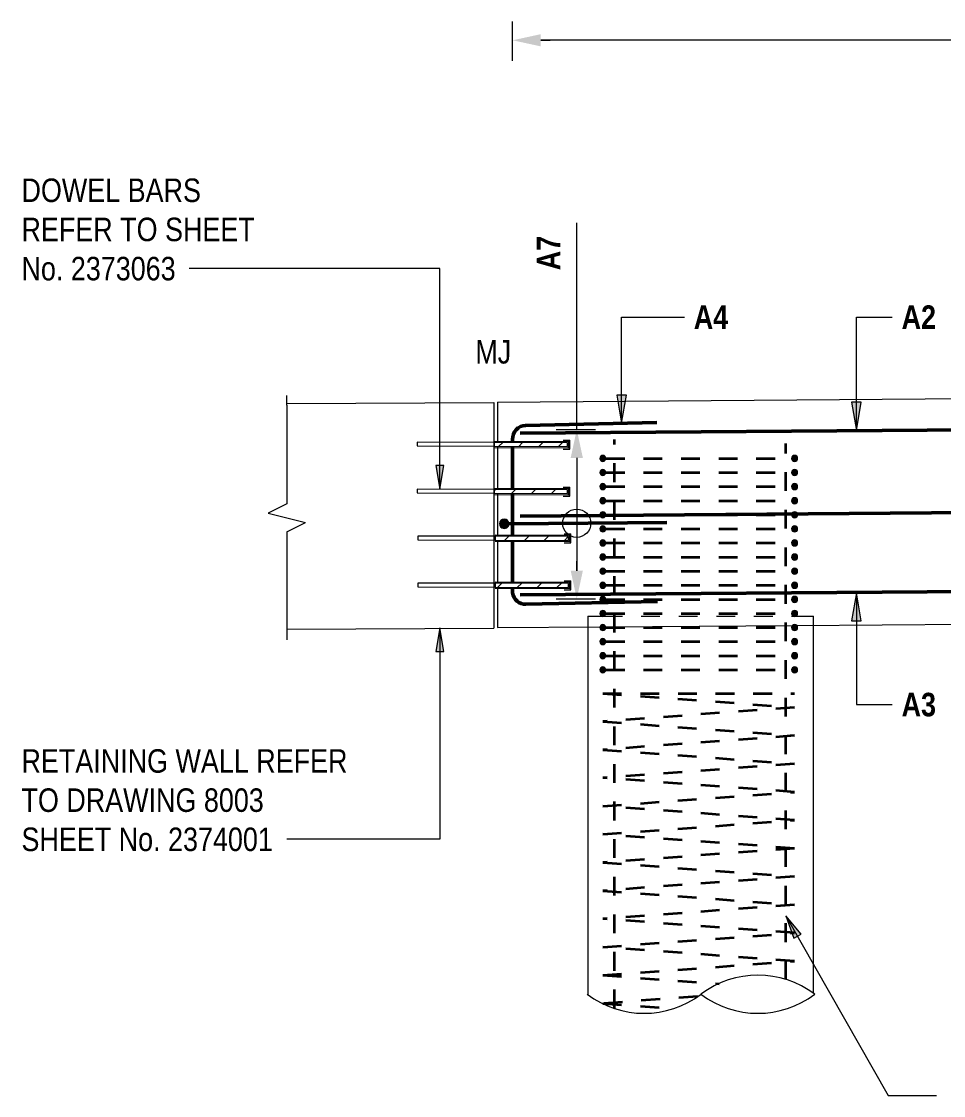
# Model space of a CAD drawing. Header units: metres. Extents: x 0 to 109, y 3 to 574.
# Drawn here: x 79.19 to 84.09, y 17.62 to 23.34 of the extents above; entities that cross this region are included whole.
import ezdxf

# ---------------------------------------------------------------- set-up
doc = ezdxf.new("R2010")
doc.units = ezdxf.units.M
doc.linetypes.add('JacobsDash', pattern=[0.0045, 0.003, -0.0015])
for name, color, linetype, lineweight in [('A-ANNO-NOTE', 7, 'Continuous', 9), ('A-DETL', 7, 'Continuous', 13), ('A-DETL-GENF', 7, 'Continuous', 9), ('G-ANNO-TEXT', 7, 'Continuous', 9), ('S-BEAM', 7, 'Continuous', 50), ('S-FNDN', 7, 'Continuous', 50), ('S-FNDN-HDLN', 7, 'JacobsDash', 18)]:
    doc.layers.add(name, color=color, linetype=linetype, lineweight=lineweight)
doc.styles.add('Arial Narrow_2', font='ARIALN.TTF', dxfattribs={"height": 0.125})
doc.styles.add('Arial Narrow_B', font='ARIALNB.TTF', dxfattribs={"height": 0.125})
pattern_1 = [(45, (96.11037, 10.849), (-0.053033, 0.053033), [])]

# ---------------------------------------------------------------- blocks, each defined once
blk = doc.blocks.new('03_SFR_ACS_Abutment_BR08_Retaining wall CS - ABUTMENT EAST_BR8_1-7988247-DRG-2873074 - ABUTMENT B1 _ B2 REINFORCEMENT ELEVATION')
at = {"layer": 'S-BEAM', "lineweight": 13}
for p, q in [((-1134.7307, 21.3101), (-1124.7493, 21.3868)), ((-1134.7307, 21.3101), (-1134.7307, 21.0949)), ((-1134.7307, 21.0749), (-1134.7307, 20.8449)), ((-1134.7307, 20.8249), (-1134.7307, 20.5959)), ((-1134.7307, 20.5759), (-1134.7307, 20.3459)), ((-1134.7307, 20.3259), (-1134.7307, 20.1101)), ((-1134.7307, 20.1101), (-1134.1864, 20.1143)), ((-1134.1554, 20.1145), (-1133.1618, 20.1222)), ((-1133.1403, 20.1223), (-1132.1865, 20.1297))]:
    blk.add_line(p, q, dxfattribs=at)
blk = doc.blocks.new('01_SFO_FRP_Pile_CastInPlace_CS_BR08 - CAST-IN-PLACE PILE - 1200-8641505-DRG-2873074 - ABUTMENT B1 _ B2 REINFORCEMENT ELEVATION')
at = {"layer": 'S-FNDN', "lineweight": 13}
for p, q in [((-1133.0508, 18.1641), (-1133.0508, 20.123)), ((-1134.2508, 20.1138), (-1134.2508, 18.1576))]:
    blk.add_line(p, q, dxfattribs=at)
at = {"layer": 'S-FNDN-HDLN', "lineweight": 13}
for p, q in [((-1134.2508, 20.1705), (-1134.2508, 20.1138)), ((-1134.2508, 20.1705), (-1134.1773, 20.1705)), ((-1134.167, 20.1705), (-1133.155, 20.1705)), ((-1133.145, 20.1705), (-1133.071, 20.1705)), ((-1133.071, 20.1705), (-1133.0508, 20.1705)), ((-1133.0508, 20.1231), (-1133.0508, 20.1705))]:
    blk.add_line(p, q, dxfattribs=at)
blk = doc.blocks.new('S_Det_Reinf_Bar Section_2D Grey - N32-6361576-DRG-2873074 - ABUTMENT B1 _ B2 REINFORCEMENT ELEVATION')
at = {"layer": 'A-DETL-GENF', "true_color": 0x808080}
blk.add_hatch(color=8, dxfattribs=at).paths.add_polyline_path([(-1121.5324, 18.4409), (-1121.5283, 18.4415), (-1121.5244, 18.4431), (-1121.5211, 18.4456), (-1121.5186, 18.4489), (-1121.517, 18.4528), (-1121.5164, 18.4569), (-1121.517, 18.4611), (-1121.5186, 18.4649), (-1121.5211, 18.4682), (-1121.5259, 18.4714), (-1121.5283, 18.4724), (-1121.5324, 18.4729), (-1121.5366, 18.4724), (-1121.5404, 18.4708), (-1121.5438, 18.4682), (-1121.5463, 18.4649), (-1121.5479, 18.4611), (-1121.5484, 18.4569), (-1121.5479, 18.4528), (-1121.5463, 18.4489), (-1121.5438, 18.4456), (-1121.5404, 18.4431), (-1121.5366, 18.4415)])
at = {"layer": 'A-DETL-GENF', "color": 8, "lineweight": 18, "true_color": 0x808080}
for start, end in [(0, 180), (180, 0)]:
    blk.add_arc((-1121.5324, 18.4569), 0.016, start, end, dxfattribs=at)
blk = doc.blocks.new('S_Det_Reinf_Bar Section_2D Grey - N32-6361679-DRG-2873074 - ABUTMENT B1 _ B2 REINFORCEMENT ELEVATION')
at = {"layer": 'A-DETL-GENF', "true_color": 0x808080}
blk.add_hatch(color=8, dxfattribs=at).paths.add_polyline_path([(-1120.5124, 18.4409), (-1120.5083, 18.4415), (-1120.5044, 18.4431), (-1120.5011, 18.4456), (-1120.4986, 18.4489), (-1120.497, 18.4528), (-1120.4964, 18.4569), (-1120.497, 18.4611), (-1120.4986, 18.4649), (-1120.5011, 18.4682), (-1120.5059, 18.4714), (-1120.5083, 18.4724), (-1120.5124, 18.4729), (-1120.5166, 18.4724), (-1120.5204, 18.4708), (-1120.5238, 18.4682), (-1120.5263, 18.4649), (-1120.5279, 18.4611), (-1120.5284, 18.4569), (-1120.5279, 18.4528), (-1120.5263, 18.4489), (-1120.5238, 18.4456), (-1120.5204, 18.4431), (-1120.5166, 18.4415)])
at = {"layer": 'A-DETL-GENF', "color": 8, "lineweight": 18, "true_color": 0x808080}
for start, end in [(0, 180), (180, 0)]:
    blk.add_arc((-1120.5124, 18.4569), 0.016, start, end, dxfattribs=at)
blk = doc.blocks.new('CS_DET_Pile-Column_BreakLine - CS_Tubular BreakLine-7961426-DRG-2873074 - ABUTMENT B1 _ B2 REINFORCEMENT ELEVATION')
at = {"layer": 'A-DETL-GENF', "lineweight": 18}
for centre, start, end in [((-1127.3464, 17.8067), 52.9573, 127.0427), ((-1127.9514, 18.6084), 232.9573, 307.0427), ((-1127.3464, 18.6084), 232.9573, 307.0427)]:
    blk.add_arc(centre, 0.5022, start, end, dxfattribs=at)
blk = doc.blocks.new('CS_DET_Rebar Combined - Multiple Bar-7574217-DRG-2873074 - ABUTMENT B1 _ B2 REINFORCEMENT ELEVATION')
at = {"layer": 'A-DETL-GENF'}
blk.add_hatch(color=256, dxfattribs=at).paths.add_polyline_path([(-1119.7957, 20.7898), (-1119.7892, 20.7907), (-1119.7832, 20.7933), (-1119.7781, 20.7973), (-1119.7741, 20.8025), (-1119.7717, 20.8085), (-1119.7709, 20.815), (-1119.7718, 20.8215), (-1119.7743, 20.8275), (-1119.7784, 20.8326), (-1119.7836, 20.8366), (-1119.7896, 20.839), (-1119.7961, 20.8398), (-1119.8026, 20.8389), (-1119.8086, 20.8364), (-1119.8137, 20.8323), (-1119.8176, 20.8271), (-1119.8201, 20.8211), (-1119.8209, 20.8146), (-1119.82, 20.8081), (-1119.8174, 20.8021), (-1119.8134, 20.797), (-1119.8082, 20.7931), (-1119.8022, 20.7906)])
at = {"layer": 'A-DETL-GENF', "lineweight": 50}
blk.add_line((-1119.7709, 20.815), (-1118.9322, 20.8217), dxfattribs=at)
at = {"layer": 'A-DETL-GENF'}
for start, end in [(0.4574, 180.4574), (180.4574, 0.4574)]:
    blk.add_arc((-1119.7959, 20.8148), 0.025, start, end, dxfattribs=at)
blk = doc.blocks.new('T2DExtentArrowReinf2 - Extent-7964089-DRG-2873074 - ABUTMENT B1 _ B2 REINFORCEMENT ELEVATION')
at = {"layer": 'A-DETL-GENF'}
for p, q in [((-1119.7715, 23.3103), (-1119.7715, 23.4203)), ((-1110.0691, 23.4203), (-1119.6215, 23.4203))]:
    blk.add_line(p, q, dxfattribs=at)
blk = doc.blocks.new('T2DExtentArrowReinf2 - Extent-V49-DRG-2873074 - ABUTMENT B1 _ B2 REINFORCEMENT ELEVATION')
at = {"layer": 'A-DETL-GENF'}
for p, q in [((-1110.2914, 21.3817), (-1110.4114, 21.3817)), ((-1110.3014, 21.2317), (-1110.3014, 20.6317)), ((-1110.4114, 20.4817), (-1110.3014, 20.4817))]:
    blk.add_line(p, q, dxfattribs=at)
blk = doc.blocks.new('BreakLine - BreakLine-7967000-DRG-2873074 - ABUTMENT B1 _ B2 REINFORCEMENT ELEVATION')
at = {"layer": 'A-DETL-GENF', "lineweight": 13}
for p, q in [((-1135.8521, 21.2943), (-1135.8521, 20.7693)), ((-1135.8521, 20.6193), (-1135.8521, 20.0943))]:
    blk.add_line(p, q, dxfattribs=at)

msp = doc.modelspace()

# ---------------------------------------------------------------- hatches: boundary and pattern name
at = {"layer": 'A-ANNO-NOTE'}
for points in [[(81.9515, 23.2025), (81.9515, 23.2675), (81.8015, 23.235)], [(82.1102, 21.0131), (82.1752, 21.0131), (82.1427, 21.1631)], [(82.1427, 20.2631), (82.1752, 20.4131), (82.1102, 20.4131), (82.12, 20.3677)]]:
    msp.add_hatch(color=256, dxfattribs=at).paths.add_polyline_path(points)
at = {"layer": 'A-DETL-GENF', "true_color": 0x888888}
h = msp.add_hatch(dxfattribs=at)
h.set_pattern_fill('FP_2', color=252, style=0, pattern_type=2)
h.set_pattern_definition(pattern_1)
h.paths.add_polyline_path([(82.0929, 21.0735), (82.093, 21.0935), (81.703, 21.095), (81.7029, 21.075), (82.0561, 21.0736)])
at = {"layer": 'A-DETL-GENF'}
h = msp.add_hatch(dxfattribs=at)
h.set_pattern_fill('FP_2', color=256, style=0, pattern_type=2)
h.set_pattern_definition(pattern_1)
h.paths.add_polyline_path([(82.0929, 20.8235), (82.093, 20.8435), (81.703, 20.845), (81.7029, 20.825), (82.0561, 20.8236)])
h = msp.add_hatch(dxfattribs=at)
h.set_pattern_fill('FP_2', color=256, style=0, pattern_type=2)
h.set_pattern_definition(pattern_1)
h.paths.add_polyline_path([(82.0979, 20.5744), (82.098, 20.5944), (81.708, 20.5959), (81.7079, 20.5759), (82.0561, 20.5745)])
h = msp.add_hatch(dxfattribs=at)
h.set_pattern_fill('FP_2', color=256, style=0, pattern_type=2)
h.set_pattern_definition(pattern_1)
h.paths.add_polyline_path([(82.0979, 20.3244), (82.098, 20.3444), (81.708, 20.3459), (81.7079, 20.3259), (82.0561, 20.3245)])
at = {"layer": 'G-ANNO-TEXT'}
for points in [[(82.3813, 21.1975), (82.4064, 21.3475), (82.3562, 21.3475)], [(83.6299, 21.1589), (83.655, 21.3089), (83.6048, 21.3089)], [(81.4143, 20.847), (81.4363, 20.972), (81.3922, 20.972)], [(83.6299, 20.2961), (83.6048, 20.1461), (83.655, 20.1461)], [(81.4143, 20.1084), (81.3922, 19.9834), (81.4363, 19.9834)], [(83.255, 18.5772), (83.2977, 18.4577), (83.336, 18.4795)]]:
    msp.add_hatch(color=256, dxfattribs=at).paths.add_polyline_path(points)

# ---------------------------------------------------------------- linework, layer by layer
at = {"layer": 'A-ANNO-NOTE'}
for p, q in [((81.8015, 23.135), (81.8015, 23.335)), ((81.9515, 23.235), (82.0015, 23.235)), ((82.2427, 21.1631), (82.0427, 21.1631)), ((82.1427, 21.0131), (82.1427, 20.9631)), ((82.1427, 20.4131), (82.1427, 20.4631)), ((82.0427, 20.2631), (82.2427, 20.2631))]:
    msp.add_line(p, q, dxfattribs=at)
at = {"layer": 'A-ANNO-NOTE', "lineweight": 13}
for p, q in [((80.6003, 21.2943), (80.6003, 21.3443)), ((80.6003, 20.7693), (80.5003, 20.7193)), ((80.5003, 20.7193), (80.7003, 20.6693)), ((80.6003, 20.6193), (80.7003, 20.6693)), ((80.6003, 20.0943), (80.6003, 20.0443))]:
    msp.add_line(p, q, dxfattribs=at)
at = {"layer": 'A-ANNO-NOTE'}
msp.add_circle((82.1427, 20.6655), 0.075, dxfattribs=at)
at = {"layer": 'A-DETL', "lineweight": 9}
for p, q in [((82.1427, 21.1631), (82.1427, 22.2631)), ((81.293, 20.8466), (81.2929, 20.8266)), ((81.2929, 20.8266), (81.7029, 20.825)), ((81.703, 20.845), (81.293, 20.8466)), ((81.7029, 20.825), (81.703, 20.845)), ((81.7029, 20.8185), (82.1007, 20.817)), ((81.703, 20.8525), (82.1008, 20.8509)), ((82.1007, 20.817), (82.1008, 20.8509)), ((81.298, 20.5975), (81.2979, 20.5775)), ((81.2979, 20.5775), (81.7079, 20.5759)), ((81.708, 20.5959), (81.298, 20.5975)), ((81.7079, 20.5759), (81.708, 20.5959)), ((81.708, 20.6034), (82.1058, 20.6019)), ((82.1057, 20.5679), (82.1058, 20.6019)), ((81.7079, 20.5694), (82.1057, 20.5679)), ((81.298, 20.3475), (81.2979, 20.3275)), ((81.708, 20.3459), (81.298, 20.3475)), ((81.7079, 20.3259), (81.708, 20.3459)), ((81.708, 20.3534), (82.1058, 20.3519)), ((82.1057, 20.3179), (82.1058, 20.3519)), ((81.2979, 20.3275), (81.7079, 20.3259)), ((81.7079, 20.3194), (82.1057, 20.3179))]:
    msp.add_line(p, q, dxfattribs=at)
at = {"layer": 'A-DETL', "color": 8, "true_color": 0x808080}
for p, q in [((80.6003, 21.3023), (81.7013, 21.307)), ((81.7013, 21.307), (81.7013, 20.107)), ((80.6003, 20.1022), (81.7013, 20.107))]:
    msp.add_line(p, q, dxfattribs=at)
at = {"layer": 'A-DETL', "lineweight": 50}
for p, q in [((91.6115, 21.2215), (81.8418, 21.144)), ((81.8699, 21.1856), (82.5682, 21.2007)), ((81.8015, 21.0946), (81.8015, 21.111)), ((81.8015, 20.8446), (81.8015, 21.0746)), ((81.8015, 20.5955), (81.8015, 20.8246)), ((91.6115, 20.7815), (81.8418, 20.704)), ((81.8015, 20.3455), (81.8015, 20.5755)), ((91.6115, 20.3615), (81.8418, 20.284)), ((81.8015, 20.2961), (81.8015, 20.3255)), ((82.5724, 20.2494), (81.8726, 20.2343))]:
    msp.add_line(p, q, dxfattribs=at)
at = {"layer": 'A-DETL', "color": 252, "lineweight": 9, "true_color": 0x888888}
for p, q in [((81.293, 21.0966), (81.2929, 21.0766)), ((81.703, 21.095), (81.293, 21.0966)), ((81.7029, 21.075), (81.703, 21.095)), ((81.703, 21.1025), (82.1008, 21.1009)), ((82.1007, 21.067), (82.1008, 21.1009)), ((81.2929, 21.0766), (81.7029, 21.075)), ((81.7029, 21.0685), (82.1007, 21.067))]:
    msp.add_line(p, q, dxfattribs=at)
at = {"layer": 'A-DETL', "color": 252, "true_color": 0x888888}
for p, q in [((81.703, 21.095), (81.7029, 21.075)), ((82.093, 21.0935), (81.703, 21.095)), ((82.0702, 21.1075), (82.1058, 21.1074)), ((82.0929, 21.0735), (82.093, 21.0935)), ((82.1056, 21.0594), (82.1058, 21.1074)), ((81.7029, 21.075), (82.0929, 21.0735)), ((82.07, 21.0596), (82.1056, 21.0594))]:
    msp.add_line(p, q, dxfattribs=at)
at = {"layer": 'A-DETL', "color": 8, "linetype": 'JacobsDash', "lineweight": 35, "true_color": 0x808080}
for p, q in [((82.3441, 18.0845), (82.3441, 21.1105)), ((83.2541, 18.2372), (83.2541, 21.0905)), ((82.2975, 21.0105), (83.2855, 21.0105)), ((82.2975, 20.9355), (83.2855, 20.9355)), ((82.2975, 20.8605), (83.2855, 20.8605)), ((82.2975, 20.7855), (83.2855, 20.7855)), ((82.2975, 20.7105), (83.2855, 20.7105)), ((82.2975, 20.6355), (83.2855, 20.6355)), ((82.2975, 20.5605), (83.2855, 20.5605)), ((82.2975, 20.4855), (83.2855, 20.4855)), ((82.2975, 20.4105), (83.2855, 20.4105)), ((82.2975, 20.3355), (83.2855, 20.3355)), ((82.2975, 20.2605), (83.2855, 20.2605)), ((82.2975, 20.1855), (83.2855, 20.1855)), ((82.2975, 20.1105), (83.2855, 20.1105)), ((82.2975, 20.0355), (83.2855, 20.0355)), ((82.2975, 19.9605), (83.2855, 19.9605)), ((82.2975, 19.8855), (83.2855, 19.8855)), ((82.2815, 19.7605), (83.3015, 19.6855)), ((82.2815, 19.7605), (83.3015, 19.7605)), ((83.3015, 19.6855), (82.2815, 19.6105)), ((82.2815, 19.6105), (83.3015, 19.5355)), ((83.3015, 19.5355), (82.2815, 19.4605)), ((82.2815, 19.4605), (83.3015, 19.3855)), ((83.3015, 19.3855), (82.2815, 19.3105)), ((83.3015, 19.2355), (82.2815, 19.3105)), ((82.2815, 19.1605), (83.3015, 19.2355)), ((83.3015, 19.0855), (82.2815, 19.1605)), ((82.2815, 19.0105), (83.3015, 19.0855)), ((83.3015, 18.9355), (82.2815, 19.0105)), ((83.3015, 18.9355), (82.2815, 18.8605)), ((82.2815, 18.8605), (83.3015, 18.7855)), ((83.3015, 18.7855), (82.2815, 18.7105)), ((82.2815, 18.7105), (83.3015, 18.6355)), ((83.3015, 18.6355), (82.2815, 18.5605)), ((83.3015, 18.4855), (82.2815, 18.5605)), ((82.2815, 18.4105), (83.3015, 18.4855)), ((83.3015, 18.3355), (82.2815, 18.4105)), ((82.2815, 18.2605), (83.3015, 18.3355)), ((82.2815, 18.2605), (82.8995, 18.2151)), ((82.7849, 18.1475), (82.2815, 18.1105)), ((82.2815, 18.1105), (82.6535, 18.0831))]:
    msp.add_line(p, q, dxfattribs=at)
at = {"layer": 'A-DETL'}
for p, q in [((82.0702, 20.8575), (82.1058, 20.8574)), ((82.1056, 20.8094), (82.1058, 20.8574)), ((81.703, 20.845), (81.7029, 20.825)), ((81.7029, 20.825), (82.0929, 20.8235)), ((82.093, 20.8435), (81.703, 20.845)), ((82.07, 20.8096), (82.1056, 20.8094)), ((82.0929, 20.8235), (82.093, 20.8435)), ((81.708, 20.5959), (81.7079, 20.5759)), ((81.7079, 20.5759), (82.0979, 20.5744)), ((82.098, 20.5944), (81.708, 20.5959)), ((82.0752, 20.6084), (82.1108, 20.6083)), ((82.0979, 20.5744), (82.098, 20.5944)), ((82.1106, 20.5604), (82.1108, 20.6083)), ((82.075, 20.5605), (82.1106, 20.5604)), ((81.708, 20.3459), (81.7079, 20.3259)), ((82.098, 20.3444), (81.708, 20.3459)), ((82.0752, 20.3584), (82.1108, 20.3583)), ((82.0979, 20.3244), (82.098, 20.3444)), ((82.1106, 20.3104), (82.1108, 20.3583)), ((81.7079, 20.3259), (82.0979, 20.3244)), ((82.075, 20.3105), (82.1106, 20.3104))]:
    msp.add_line(p, q, dxfattribs=at)
at = {"layer": 'A-DETL', "lineweight": 50}
for centre, start, end in [((81.8714, 21.1156), 91.2396, 183.8136), ((81.871, 20.3042), 186.7029, 271.2396)]:
    msp.add_arc(centre, 0.07, start, end, dxfattribs=at)
at = {"layer": 'G-ANNO-TEXT'}
for p, q in [((80.7667, 22.0203), (80.0808, 22.0203)), ((81.4143, 22.0203), (80.7667, 22.0203)), ((81.4143, 20.847), (81.4143, 22.0203)), ((82.3813, 21.7622), (82.7151, 21.7622)), ((82.3813, 21.1975), (82.3813, 21.7622)), ((83.6299, 21.7622), (83.8206, 21.7622)), ((83.6299, 21.1589), (83.6299, 21.7622)), ((82.4064, 21.3475), (82.3562, 21.3475)), ((82.3562, 21.3475), (82.3813, 21.1975)), ((82.3813, 21.1975), (82.4064, 21.3475)), ((83.655, 21.3089), (83.6048, 21.3089)), ((83.6048, 21.3089), (83.6299, 21.1589)), ((83.6299, 21.1589), (83.655, 21.3089)), ((81.4363, 20.972), (81.3922, 20.972)), ((81.3922, 20.972), (81.4143, 20.847)), ((81.4143, 20.847), (81.4363, 20.972)), ((83.6299, 20.2961), (83.6048, 20.1461)), ((83.655, 20.1461), (83.6299, 20.2961)), ((83.6299, 20.2961), (83.6299, 19.7009)), ((83.6048, 20.1461), (83.655, 20.1461)), ((81.4143, 20.1084), (81.3922, 19.9834)), ((81.4363, 19.9834), (81.4143, 20.1084)), ((81.4143, 20.1084), (81.4143, 18.9839)), ((81.3922, 19.9834), (81.4363, 19.9834)), ((83.6299, 19.7009), (83.8206, 19.7009)), ((81.187, 18.9839), (80.6, 18.9839)), ((81.4143, 18.9839), (81.187, 18.9839)), ((83.255, 18.5772), (83.2977, 18.4577)), ((83.336, 18.4795), (83.255, 18.5772)), ((83.255, 18.5772), (83.7989, 17.6208)), ((83.2977, 18.4577), (83.336, 18.4795)), ((83.7989, 17.6208), (84.0561, 17.6208))]:
    msp.add_line(p, q, dxfattribs=at)

# ---------------------------------------------------------------- block references
at = {"layer": 'A-DETL-GENF'}
for name, p in [('T2DExtentArrowReinf2 - Extent-7964089-DRG-2873074 - ABUTMENT B1 _ B2 REINFORCEMENT ELEVATION', (1201.573, -0.1853)), ('BreakLine - BreakLine-7967000-DRG-2873074 - ABUTMENT B1 _ B2 REINFORCEMENT ELEVATION', (1216.4524, 0)), ('T2DExtentArrowReinf2 - Extent-V49-DRG-2873074 - ABUTMENT B1 _ B2 REINFORCEMENT ELEVATION', (1192.4441, -0.2186)), ('CS_DET_Rebar Combined - Multiple Bar-7574217-DRG-2873074 - ABUTMENT B1 _ B2 REINFORCEMENT ELEVATION', (1201.5531, -0.152)), ('CS_DET_Pile-Column_BreakLine - CS_Tubular BreakLine-7961426-DRG-2873074 - ABUTMENT B1 _ B2 REINFORCEMENT ELEVATION', (1210.4524, -0.048))]:
    msp.add_blockref(name, p, dxfattribs=at)
at = {"layer": 'A-DETL-GENF', "color": 8, "true_color": 0x808080}
for name, p in [('S_Det_Reinf_Bar Section_2D Grey - N32-6361576-DRG-2873074 - ABUTMENT B1 _ B2 REINFORCEMENT ELEVATION', (1203.8139, 2.5536)), ('S_Det_Reinf_Bar Section_2D Grey - N32-6361679-DRG-2873074 - ABUTMENT B1 _ B2 REINFORCEMENT ELEVATION', (1203.8139, 2.5536)), ('S_Det_Reinf_Bar Section_2D Grey - N32-6361576-DRG-2873074 - ABUTMENT B1 _ B2 REINFORCEMENT ELEVATION', (1203.8139, 2.4786)), ('S_Det_Reinf_Bar Section_2D Grey - N32-6361679-DRG-2873074 - ABUTMENT B1 _ B2 REINFORCEMENT ELEVATION', (1203.8139, 2.4786)), ('S_Det_Reinf_Bar Section_2D Grey - N32-6361576-DRG-2873074 - ABUTMENT B1 _ B2 REINFORCEMENT ELEVATION', (1203.8139, 2.4036)), ('S_Det_Reinf_Bar Section_2D Grey - N32-6361679-DRG-2873074 - ABUTMENT B1 _ B2 REINFORCEMENT ELEVATION', (1203.8139, 2.4036)), ('S_Det_Reinf_Bar Section_2D Grey - N32-6361576-DRG-2873074 - ABUTMENT B1 _ B2 REINFORCEMENT ELEVATION', (1203.8139, 2.3286)), ('S_Det_Reinf_Bar Section_2D Grey - N32-6361679-DRG-2873074 - ABUTMENT B1 _ B2 REINFORCEMENT ELEVATION', (1203.8139, 2.3286)), ('S_Det_Reinf_Bar Section_2D Grey - N32-6361576-DRG-2873074 - ABUTMENT B1 _ B2 REINFORCEMENT ELEVATION', (1203.8139, 2.2536)), ('S_Det_Reinf_Bar Section_2D Grey - N32-6361679-DRG-2873074 - ABUTMENT B1 _ B2 REINFORCEMENT ELEVATION', (1203.8139, 2.2536)), ('S_Det_Reinf_Bar Section_2D Grey - N32-6361576-DRG-2873074 - ABUTMENT B1 _ B2 REINFORCEMENT ELEVATION', (1203.8139, 2.1786)), ('S_Det_Reinf_Bar Section_2D Grey - N32-6361679-DRG-2873074 - ABUTMENT B1 _ B2 REINFORCEMENT ELEVATION', (1203.8139, 2.1786)), ('S_Det_Reinf_Bar Section_2D Grey - N32-6361576-DRG-2873074 - ABUTMENT B1 _ B2 REINFORCEMENT ELEVATION', (1203.8139, 2.1036)), ('S_Det_Reinf_Bar Section_2D Grey - N32-6361679-DRG-2873074 - ABUTMENT B1 _ B2 REINFORCEMENT ELEVATION', (1203.8139, 2.1036)), ('S_Det_Reinf_Bar Section_2D Grey - N32-6361576-DRG-2873074 - ABUTMENT B1 _ B2 REINFORCEMENT ELEVATION', (1203.8139, 2.0286)), ('S_Det_Reinf_Bar Section_2D Grey - N32-6361679-DRG-2873074 - ABUTMENT B1 _ B2 REINFORCEMENT ELEVATION', (1203.8139, 2.0286)), ('S_Det_Reinf_Bar Section_2D Grey - N32-6361576-DRG-2873074 - ABUTMENT B1 _ B2 REINFORCEMENT ELEVATION', (1203.8139, 1.9536)), ('S_Det_Reinf_Bar Section_2D Grey - N32-6361679-DRG-2873074 - ABUTMENT B1 _ B2 REINFORCEMENT ELEVATION', (1203.8139, 1.9536)), ('S_Det_Reinf_Bar Section_2D Grey - N32-6361576-DRG-2873074 - ABUTMENT B1 _ B2 REINFORCEMENT ELEVATION', (1203.8139, 1.8786)), ('S_Det_Reinf_Bar Section_2D Grey - N32-6361679-DRG-2873074 - ABUTMENT B1 _ B2 REINFORCEMENT ELEVATION', (1203.8139, 1.8786)), ('S_Det_Reinf_Bar Section_2D Grey - N32-6361576-DRG-2873074 - ABUTMENT B1 _ B2 REINFORCEMENT ELEVATION', (1203.8139, 1.8036)), ('S_Det_Reinf_Bar Section_2D Grey - N32-6361679-DRG-2873074 - ABUTMENT B1 _ B2 REINFORCEMENT ELEVATION', (1203.8139, 1.8036)), ('S_Det_Reinf_Bar Section_2D Grey - N32-6361576-DRG-2873074 - ABUTMENT B1 _ B2 REINFORCEMENT ELEVATION', (1203.8139, 1.7286)), ('S_Det_Reinf_Bar Section_2D Grey - N32-6361679-DRG-2873074 - ABUTMENT B1 _ B2 REINFORCEMENT ELEVATION', (1203.8139, 1.7286)), ('S_Det_Reinf_Bar Section_2D Grey - N32-6361576-DRG-2873074 - ABUTMENT B1 _ B2 REINFORCEMENT ELEVATION', (1203.8139, 1.6536)), ('S_Det_Reinf_Bar Section_2D Grey - N32-6361679-DRG-2873074 - ABUTMENT B1 _ B2 REINFORCEMENT ELEVATION', (1203.8139, 1.6536)), ('S_Det_Reinf_Bar Section_2D Grey - N32-6361576-DRG-2873074 - ABUTMENT B1 _ B2 REINFORCEMENT ELEVATION', (1203.8139, 1.5786)), ('S_Det_Reinf_Bar Section_2D Grey - N32-6361679-DRG-2873074 - ABUTMENT B1 _ B2 REINFORCEMENT ELEVATION', (1203.8139, 1.5786)), ('S_Det_Reinf_Bar Section_2D Grey - N32-6361576-DRG-2873074 - ABUTMENT B1 _ B2 REINFORCEMENT ELEVATION', (1203.8139, 1.5036)), ('S_Det_Reinf_Bar Section_2D Grey - N32-6361679-DRG-2873074 - ABUTMENT B1 _ B2 REINFORCEMENT ELEVATION', (1203.8139, 1.5036)), ('S_Det_Reinf_Bar Section_2D Grey - N32-6361576-DRG-2873074 - ABUTMENT B1 _ B2 REINFORCEMENT ELEVATION', (1203.8139, 1.4286)), ('S_Det_Reinf_Bar Section_2D Grey - N32-6361679-DRG-2873074 - ABUTMENT B1 _ B2 REINFORCEMENT ELEVATION', (1203.8139, 1.4286))]:
    msp.add_blockref(name, p, dxfattribs=at)
at = {"layer": 'S-BEAM', "lineweight": 13}
msp.add_blockref('03_SFR_ACS_Abutment_BR08_Retaining wall CS - ABUTMENT EAST_BR8_1-7988247-DRG-2873074 - ABUTMENT B1 _ B2 REINFORCEMENT ELEVATION', (1216.4524, 0), dxfattribs=at)
at = {"layer": 'S-FNDN-HDLN', "lineweight": 13}
msp.add_blockref('01_SFO_FRP_Pile_CastInPlace_CS_BR08 - CAST-IN-PLACE PILE - 1200-8641505-DRG-2873074 - ABUTMENT B1 _ B2 REINFORCEMENT ELEVATION', (1216.4524, 0), dxfattribs=at)

# ---------------------------------------------------------------- texts
at = {"layer": 'G-ANNO-TEXT', "char_height": 0.125, "attachment_point": 1, "bg_fill": 3, "box_fill_scale": 1, "bg_fill_color": 256, "bg_fill_true_color": 13158600, "bg_fill_transparency": 0}
for s, insert, style in [('DOWEL BARS ', (79.1889, 22.4995), 'Arial Narrow_2'), ('REFER TO SHEET ', (79.1889, 22.2912), 'Arial Narrow_2'), ('No. 2373063', (79.1889, 22.0828), 'Arial Narrow_2'), ('A3', (83.8706, 19.7634), 'Arial Narrow_B'), ('RETAINING WALL REFER ', (79.1889, 19.4632), 'Arial Narrow_2'), ('TO DRAWING 8003', (79.1889, 19.2548), 'Arial Narrow_2'), ('SHEET No. 2374001', (79.1889, 19.0464), 'Arial Narrow_2')]:
    msp.add_mtext(s, dxfattribs=dict(at, insert=insert, style=style))
at = {"layer": 'G-ANNO-TEXT', "insert": (81.603, 21.6402), "char_height": 0.125, "attachment_point": 1, "style": 'Arial Narrow_2', "bg_fill": 3, "box_fill_scale": 1, "bg_fill_color": 256, "bg_fill_transparency": 0}
msp.add_mtext('MJ', dxfattribs=at)

# ---------------------------------------------------------------- next in the draw order: texts
at = {"layer": 'G-ANNO-TEXT', "insert": (81.9298, 22.0116), "char_height": 0.125, "attachment_point": 1, "rotation": 90, "style": 'Arial Narrow_B', "bg_fill": 3, "box_fill_scale": 1, "bg_fill_color": 256, "bg_fill_true_color": 13158600, "bg_fill_transparency": 0}
msp.add_mtext('A7', dxfattribs=at)
at = {"layer": 'G-ANNO-TEXT', "char_height": 0.125, "attachment_point": 1, "style": 'Arial Narrow_B', "bg_fill": 3, "box_fill_scale": 1, "bg_fill_color": 256, "bg_fill_true_color": 13158600, "bg_fill_transparency": 0}
for s, insert in [('A4', (82.7651, 21.8247)), ('A2', (83.8706, 21.8247))]:
    msp.add_mtext(s, dxfattribs=dict(at, insert=insert))

doc.saveas('drawing.dxf')
